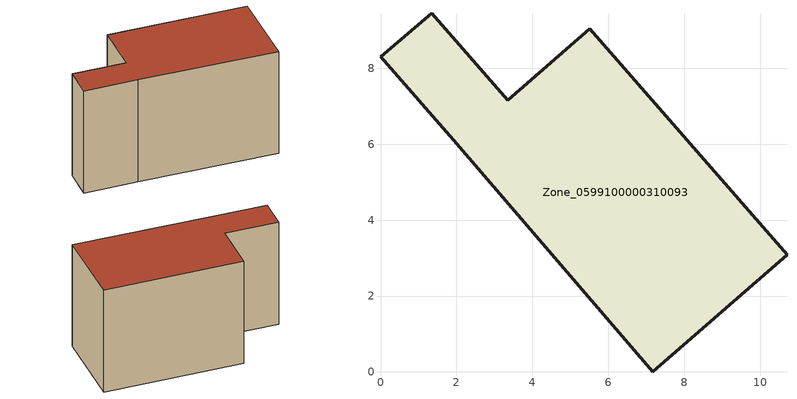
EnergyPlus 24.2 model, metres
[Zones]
Zone_0599100000310093
 floor ground (C_G): 1.35,9.46 3.35,7.16 5.51,9.04 10.71,3.09 7.17,0 2.01,6.01 0,8.31 z0
 wall outside (C_F): 7.17,0 10.71,3.09 5.51,9.04 3.35,7.16 1.35,9.46 0,8.31 2.01,6.01 7.17,0 z0:6.44
 roof outside (C_R): 1.35,9.46 0,8.31 2.01,6.01 7.17,0 10.71,3.09 5.51,9.04 3.35,7.16 z6.44
[BUILDING]
Pand.0599100000310093: North Axis=0; Terrain=City; Loads Convergence Tolerance Value=0.04; Temperature Convergence Tolerance Value=0.4; Solar Distribution=FullExterior; Maximum Number of Warmup Days=25; Minimum Number of Warmup Days=1
[Site:Location]
Rotterdam.The.Hague.AP_ZH_NLD Design_Conditions: Latitude=51.96; Longitude=4.45; Time Zone=1; Elevation=-4.5
[SITE:GROUNDTEMPERATURE:BUILDINGSURFACE]
18, 18, 18, 18, 18, 18, 18, 18, 18, 18, 18, 18
[MATERIAL] Thermal Absorptance=0.9; Solar Absorptance=0.7; Visible Absorptance=0.7
Name | Roughness | Thickness | Conductivity | Density | Specific Heat
G.TI.1946 | MediumSmooth | 0.15 | 1 | 540 | 1210
F.TI.1946 | Rough | 0.3 | 0.857143 | 1920 | 840
R.TI.1946 | MediumRough | 0.2 | 0.1 | 1500 | 1000
[CONSTRUCTION]
C_G: G.TI.1946
C_F: F.TI.1946
C_R: R.TI.1946
[ZONE]
Zone_0599100000310093: Type=1; Multiplier=1; Ceiling Height=Autocalculate; Volume=Autocalculate; Floor Area=autocalculate; Part of Total Floor Area=Yes
[ZONEINFILTRATION:DESIGNFLOWRATE]
Infil_Zone_0599100000310093: Zone or ZoneList or Space or SpaceList=Zone_0599100000310093; Schedule=AlwaysOn; Design Flow Rate Calculation Method=Flow/Area; Flow Rate per Floor Area=0.003; Constant Term Coefficient=1; Temperature Term Coefficient=0; Velocity Term Coefficient=0; Velocity Squared Term Coefficient=0
[HVACTEMPLATE:ZONE:IDEALLOADSAIRSYSTEM]
Zone_0599100000310093: Maximum Heating Supply Air Temperature=50; Minimum Cooling Supply Air Temperature=13; Maximum Heating Supply Air Humidity Ratio=0.0156; Minimum Cooling Supply Air Humidity Ratio=0.0077; Heating Limit=NoLimit; Cooling Limit=NoLimit; Dehumidification Control Type=ConstantSensibleHeatRatio; Cooling Sensible Heat Ratio=0.7; Dehumidification Setpoint=60; Humidification Control Type=None; Humidification Setpoint=30; Outdoor Air Method=None; Outdoor Air Flow Rate per Person=0.00944; Outdoor Air Flow Rate per Zone Floor Area=0; Outdoor Air Flow Rate per Zone=0; Demand Controlled Ventilation Type=None; Outdoor Air Economizer Type=NoEconomizer; Heat Recovery Type=None; Sensible Heat Recovery Effectiveness=0.7; Latent Heat Recovery Effectiveness=0.65
[ZONECONTROL:THERMOSTAT]
ThermostatControl_Zone_0599100000310093: Zone or ZoneList=Zone_0599100000310093; Control Type Schedule=DualSetpointControlType; Control 1=Thermostat_Zone_0599100000310093; Temperature Difference Between Cutout And Setpoint=0
[THERMOSTATSETPOINT:DUALSETPOINT]
Thermostat_Zone_0599100000310093: Heating Setpoint Temperature Schedule=HeatingSetpoint_Zone_0599100000310093; Cooling Setpoint Temperature Schedule=CoolingSetpoint_Zone_0599100000310093
[SCHEDULE:COMPACT]
HeatingSetpoint_Zone_0599100000310093: Through: 12/31, For: AllDays, Until: 24:00, 21
CoolingSetpoint_Zone_0599100000310093: Through: 12/31, For: AllDays, Until: 24:00, 24
DualSetpointControlType: Through: 12/31, For: AllDays, Until: 24:00, 4
AlwaysOn: Through: 12/31, For: AllDays, Until: 24:00, 1
